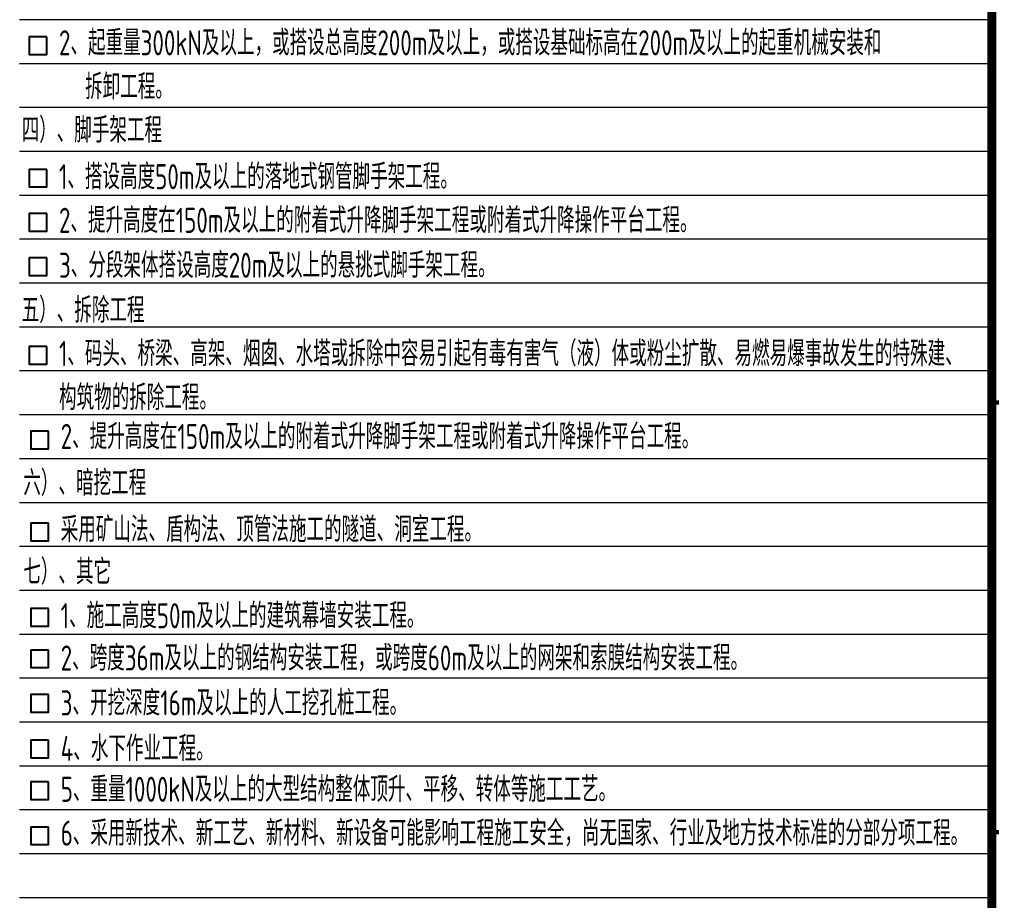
# Model space of a CAD drawing. Extents: x 1051052 to 1482120, y -981644 to -673261.
# Drawn here: x 1243952 to 1259456, y -806781 to -792731 of the extents above; entities that cross this region are included whole.
import ezdxf

# ---------------------------------------------------------------- set-up
doc = ezdxf.new("R2010")
doc.units = 0
doc.header["$LTSCALE"] = 1000
doc.header["$MEASUREMENT"] = 0
doc.layers.add('TEXT', color=7, linetype='Continuous', lineweight=25)
doc.layers.add('图框外框__细线', color=9, linetype='Continuous', lineweight=18)
for name, color, linetype in [('TK', 142, 'Continuous'), ('填充', 8, 'Continuous'), ('总说明_TEXT', 7, 'Continuous'), ('钢筋', 1, 'Continuous')]:
    doc.layers.add(name, color=color, linetype=linetype)
doc.styles.add('TSSD_Rein', font='Tssdeng.shx', dxfattribs={"width": 0.7, "bigfont": 'hztxt.shx'})

# ---------------------------------------------------------------- blocks, each defined once
blk = doc.blocks.new('A$C05385F37')
at = {"layer": 'TK'}
for points, const_width in [([(-8000, -1000), (-8000, -41000)], 100), ([(-8000, -26600), (-1000, -26600)], 50), ([(-1000, -26600), (-8000, -26600)], 50), ([(-8000, -31400), (-1000, -31400)], 50), ([(-1000, -31400), (-8000, -31400)], 50), ([(-1000, -31400), (-8000, -31400)], 50)]:
    blk.add_lwpolyline(points, dxfattribs=dict(at, const_width=const_width))
blk = doc.blocks.new('A2K')
at = {"color": 4}
blk.add_blockref('A$C05385F37', (59400, 42000), dxfattribs=at)

msp = doc.modelspace()

# ---------------------------------------------------------------- linework, layer by layer
at = {"layer": '图框外框__细线'}
for p, q in [((1243951.56, -792731.162), (1259451.56, -792731.162)), ((1243951.559, -793431.162), (1259451.559, -793431.162)), ((1243951.559, -793431.162), (1259451.559, -793431.162)), ((1243951.559, -794131.162), (1259451.559, -794131.162)), ((1243951.559, -794831.162), (1259451.559, -794831.162)), ((1243951.558, -795531.162), (1259451.558, -795531.162)), ((1243951.558, -795531.162), (1259451.558, -795531.162)), ((1243951.558, -796231.162), (1259451.558, -796231.162)), ((1243951.558, -796931.162), (1259451.558, -796931.162)), ((1243951.58, -797631.162), (1259451.58, -797631.162)), ((1243951.58, -797631.162), (1259451.58, -797631.162)), ((1243951.58, -798331.162), (1259451.58, -798331.162)), ((1243951.58, -799031.162), (1259451.58, -799031.162)), ((1243951.579, -799731.162), (1259451.579, -799731.162)), ((1243951.579, -799731.162), (1259451.579, -799731.162)), ((1243951.579, -800431.162), (1259451.579, -800431.162)), ((1243951.579, -801131.162), (1259451.579, -801131.162)), ((1243951.585, -801831.162), (1259451.585, -801831.162)), ((1243951.585, -801831.162), (1259451.585, -801831.162)), ((1243951.585, -802531.162), (1259451.585, -802531.162)), ((1243951.585, -803231.162), (1259451.585, -803231.162)), ((1243951.585, -803931.162), (1259451.585, -803931.162)), ((1243951.585, -803931.162), (1259451.585, -803931.162)), ((1243951.585, -804631.162), (1259451.585, -804631.162)), ((1243951.585, -805331.162), (1259451.585, -805331.162)), ((1243951.584, -806031.162), (1259451.584, -806031.162)), ((1243951.584, -806031.162), (1259451.584, -806031.162)), ((1243951.584, -806731.162), (1259451.584, -806731.162))]:
    msp.add_line(p, q, dxfattribs=at)
at = {"layer": '总说明_TEXT', "linetype": 'ByBlock', "ltscale": 100}
for points in [[(1244388.105, -793009.846), (1244107.941, -793009.846), (1244107.941, -793290.01), (1244388.105, -793290.01)], [(1244388.105, -795121.258), (1244107.941, -795121.258), (1244107.941, -795401.422), (1244388.105, -795401.422)], [(1244388.105, -795824.419), (1244107.941, -795824.419), (1244107.941, -796104.583), (1244388.105, -796104.583)], [(1244388.105, -796531.273), (1244107.941, -796531.273), (1244107.941, -796811.437), (1244388.105, -796811.437)], [(1244388.105, -797947.179), (1244107.941, -797947.179), (1244107.941, -798227.343), (1244388.105, -798227.343)], [(1244415.105, -799296.12), (1244134.941, -799296.12), (1244134.941, -799576.284), (1244415.105, -799576.284)], [(1244415.105, -800764.773), (1244134.941, -800764.773), (1244134.941, -801044.937), (1244415.105, -801044.937)], [(1244415.105, -802124.426), (1244134.941, -802124.426), (1244134.941, -802404.59), (1244415.105, -802404.59)], [(1244415.105, -802786.632), (1244134.941, -802786.632), (1244134.941, -803066.796), (1244415.105, -803066.796)], [(1244415.105, -803496.783), (1244134.941, -803496.783), (1244134.941, -803776.947), (1244415.105, -803776.947)], [(1244415.105, -804223.351), (1244134.941, -804223.351), (1244134.941, -804503.515), (1244415.105, -804503.515)], [(1244415.105, -804888.281), (1244134.941, -804888.281), (1244134.941, -805168.445), (1244415.105, -805168.445)], [(1244415.105, -805609.277), (1244134.941, -805609.277), (1244134.941, -805889.441), (1244415.105, -805889.441)]]:
    msp.add_lwpolyline(points, close=True, dxfattribs=at)
at = {"layer": '钢筋'}
msp.add_line((1259451.54, -766831.162), (1259451.544, -819391.036), dxfattribs=at)

# ---------------------------------------------------------------- block references
at = {"layer": '填充', "xscale": 1.427198797693996, "yscale": 1.427198797693996, "zscale": 1.427198797693996}
msp.add_blockref('A2K', (1186101.718, -820818.235), dxfattribs=at)

# ---------------------------------------------------------------- texts
at = {"layer": 'TEXT', "style": 'TSSD_Rein', "width": 0.7}
for s, p in [('2、起重量300kN及以上，或搭设总高度200m及以上，或搭设基础标高在200m及以上的起重机械安装和', (1244582.26, -793303.702)), ('拆卸工程。', (1244998.259, -794003.702)), ('四）、脚手架工程', (1243986.392, -794696.446)), ('1、搭设高度50m及以上的落地式钢管脚手架工程。', (1244582.26, -795438.19)), ('2、提升高度在150m及以上的附着式升降脚手架工程或附着式升降操作平台工程。', (1244582.26, -796133.934)), ('3、分段架体搭设高度20m及以上的悬挑式脚手架工程。', (1244582.26, -796850.678)), ('五）、拆除工程', (1243986.392, -797567.422)), ('1、码头、桥梁、高架、烟囱、水塔或拆除中容易引起有毒有害气（液）体或粉尘扩散、易燃易爆事故发生的特殊建、', (1244582.26, -798259.166)), ('构筑物的拆除工程。', (1244582.26, -798959.166)), ('2、提升高度在150m及以上的附着式升降脚手架工程或附着式升降操作平台工程。', (1244609.26, -799580.91)), ('六）、暗挖工程', (1244013.392, -800322.654)), ('采用矿山法、盾构法、顶管法施工的隧道、洞室工程。', (1244609.26, -801064.398)), ('七）、其它', (1244013.392, -801739.142)), ('1、施工高度50m及以上的建筑幕墙安装工程。', (1244609.26, -802438.886)), ('2、跨度36m及以上的钢结构安装工程，或跨度60m及以上的网架和索膜结构安装工程。', (1244609.26, -803112.63)), ('3、开挖深度16m及以上的人工挖孔桩工程。', (1244609.26, -803829.374)), ('4、水下作业工程。', (1244609.26, -804555.118)), ('5、重量1000kN及以上的大型结构整体顶升、平移、转体等施工工艺。', (1244609.26, -805206.862)), ('6、采用新技术、新工艺、新材料、新设备可能影响工程施工安全，尚无国家、行业及地方技术标准的分部分项工程。', (1244609.26, -805905.605))]:
    msp.add_text(s, height=400, dxfattribs=at).set_placement(p)

doc.saveas('drawing.dxf')
